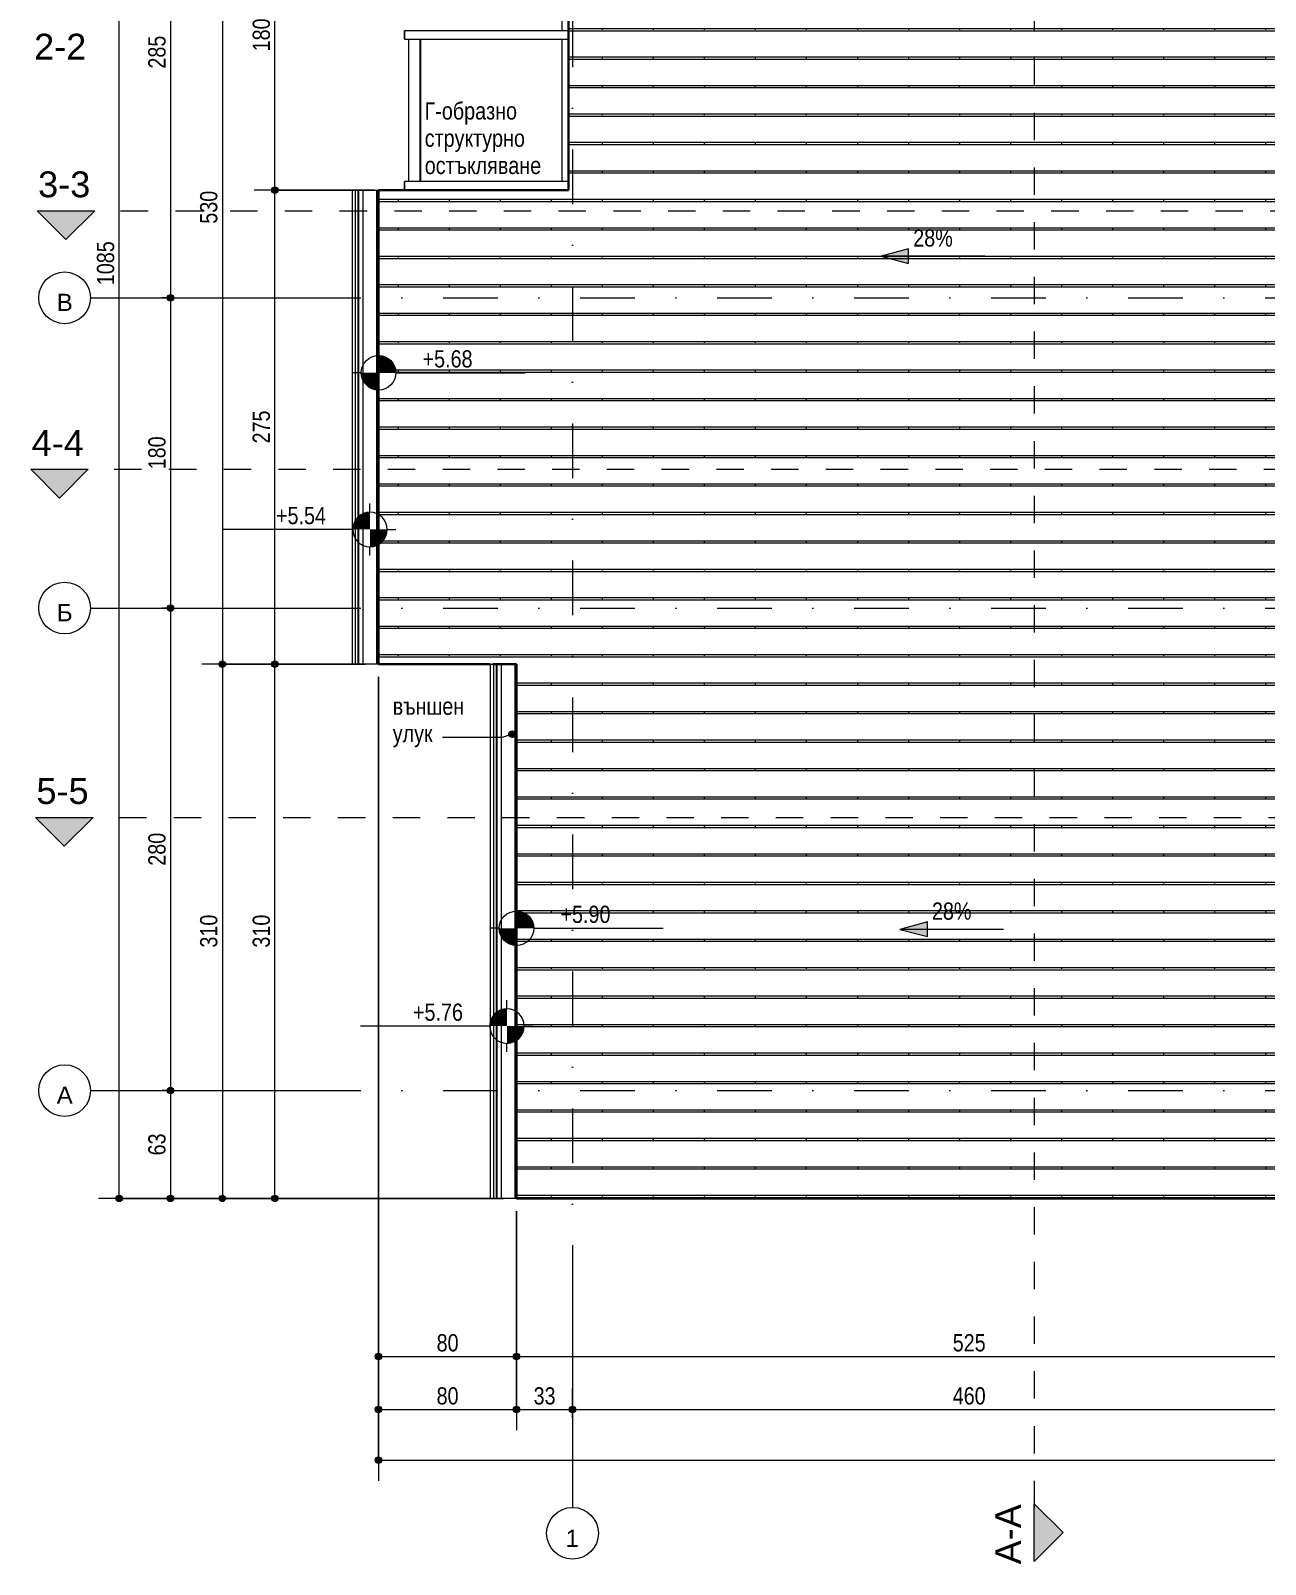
# Model space of a CAD drawing. Header units: centimetres. Extents: x -78 to 2009, y -1469 to 312.
# Drawn here: x -78 to 638, y -1469 to -579 of the extents above; entities that cross this region are included whole.
import ezdxf

# ---------------------------------------------------------------- set-up
doc = ezdxf.new("R2010")
doc.units = ezdxf.units.CM
doc.linetypes.add('Dash', pattern=[31.75, 15.875, -15.875])
doc.linetypes.add('Dash dot', pattern=[79.375, 31.75, -23.8125, 0, -23.8125])
for name, color, linetype, lineweight in [('A-ANNO-DIMS', 7, 'Continuous', 9), ('A-ANNO-DIMS-50', 7, 'Continuous', 9), ('A-ANNO-NOTE', 7, 'Continuous', 9), ('A-DETL-MBND', 7, 'Continuous', 9), ('A-ROOF', 7, 'Continuous', 9), ('A-ROOF-OTLN', 7, 'Continuous', 9), ('A-ROOF-PATT', 7, 'Continuous', 9), ('G-ANNO-DIMS', 7, 'Continuous', 9), ('G-ANNO-SYMB', 7, 'Continuous', 9), ('G-ANNO-TEXT', 7, 'Continuous', 9), ('S-GRID', 7, 'Continuous', 9), ('S-GRID-IDEN', 7, 'Continuous', 9)]:
    doc.layers.add(name, color=color, linetype=linetype, lineweight=lineweight)
doc.styles.add('Arial', font='arial.ttf', dxfattribs={"height": 10})
doc.styles.add('Arial Narrow', font='ARIALN.TTF', dxfattribs={"height": 10})
doc.styles.add('Arial Narrow_2', font='ARIALN.TTF', dxfattribs={"height": 10})
doc.styles.add('Arial_1', font='arial.ttf', dxfattribs={"height": 15})
doc.dimstyles.new('TEC_DIM', dxfattribs={"dimscale": 30.48, "dimtxt": 10.23431, "dimasz": 0.492126, "dimexe": 0.393701, "dimexo": 0.246063, "dimgap": 0, "dimtad": 1, "dimdec": 0, "dimzin": 0, "dimdsep": 46, "dimtxsty": 'Arial Narrow', "dimblk1": 'DOTSMALL', "dimblk2": 'DOTSMALL', "dimsah": 1, "dimcen": 0.09, "dimazin": 0, "dimtfac": 1, "dimtdec": 4, "dimtix": 1, "dimtmove": 0, "dimatfit": 3, "dimfxl": 0, "dimtvp": 1, "dimtolj": 1, "dimtzin": 0, "dimarcsym": 0})

# ---------------------------------------------------------------- blocks, each defined once
blk = doc.blocks.new('System Panel - Glazed-2432545-ПОКРИВ')
at = {"layer": 'A-DETL-MBND'}
blk.add_line((148.43, -584.09), (148.43, -666.59), dxfattribs=at)
blk = doc.blocks.new('Rectangular Mullion - TEC_DOGRAMA_TERASI_EX-2432543-ПОКРИВ')
at = {"layer": 'A-DETL-MBND'}
for p, q in [((230.49, -584.09), (234.26, -584.09)), ((230.49, -584.09), (230.49, -666.59)), ((234.26, -666.59), (230.49, -666.59))]:
    blk.add_line(p, q, dxfattribs=at)
blk = doc.blocks.new('Rectangular Mullion - TEC_DOGRAMA_TERASI_EX-2432685-ПОКРИВ')
at = {"layer": 'A-DETL-MBND'}
for p, q in [((139.14, -666.59), (139.14, -671.59)), ((234.26, -666.59), (139.14, -666.59))]:
    blk.add_line(p, q, dxfattribs=at)
blk = doc.blocks.new('Rectangular Mullion - TEC_DOGRAMA_TERASI_EX-2432687-ПОКРИВ')
at = {"layer": 'A-DETL-MBND'}
blk.add_line((0, 5), (-5, 5), dxfattribs=at)
blk = doc.blocks.new('L Corner Mullion - L Mullion 1-2432686-ПОКРИВ')
at = {"layer": 'A-DETL-MBND'}
for p, q in [((141.64, -666.59), (141.64, -584.09)), ((148.29, -666.59), (148.29, -584.09))]:
    blk.add_line(p, q, dxfattribs=at)
blk = doc.blocks.new('Rectangular Mullion - TEC_DOGRAMA_TERASI_INT-2432672-ПОКРИВ')
at = {"layer": 'A-DETL-MBND'}
for p, q in [((234.26, -579.09), (139.14, -579.09)), ((139.14, -579.09), (139.14, -584.09)), ((139.14, -584.09), (234.26, -584.09))]:
    blk.add_line(p, q, dxfattribs=at)
blk = doc.blocks.new('Rectangular Mullion - TEC_DOGRAMA_TERASI_INT-2432662-ПОКРИВ')
at = {"layer": 'A-DETL-MBND'}
blk.add_line((-2.5, 5), (2.5, 5), dxfattribs=at)
blk = doc.blocks.new('Grid - TEC_GRID_CIRCLE-145857-ПОКРИВ')
at = {"layer": 'S-GRID-IDEN'}
blk.add_circle((0, 0), 0.3, dxfattribs=at)
blk = doc.blocks.new('Section - TEC_SECTION-13048-ПОКРИВ')
at = {"layer": 'G-ANNO-SYMB'}
blk.add_hatch(color=256, dxfattribs=at).paths.add_polyline_path([(0, 0.334), (0.334, 0), (-0.334, 0)])
for p, q in [((0, 0.334), (-0.334, 0)), ((0.334, 0), (0, 0.334)), ((-0.334, 0), (0.334, 0))]:
    blk.add_line(p, q, dxfattribs=at)
blk = doc.blocks.new('Spot Elevations - PLAN - PROJECT-149572-ПОКРИВ')
at = {"layer": 'A-ANNO-NOTE'}
h = blk.add_hatch(color=256, dxfattribs=at)
edge = h.paths.add_edge_path()
edge.add_line((0, 0), (0, 0.2))
edge.add_arc((0, 0), 0.2, 0, 90, ccw=False)
edge.add_line((0.2, 0), (0, 0))
h = blk.add_hatch(color=256, dxfattribs=at)
edge = h.paths.add_edge_path()
edge.add_line((0, 0), (0, -0.2))
edge.add_arc((0, 0), 0.2, 180, 270, ccw=False)
edge.add_line((-0.2, 0), (0, 0))
for p, q in [((0, 0.2), (0, 0.3)), ((-0.2, 0), (-0.3, 0)), ((0.2, 0), (1.7, 0)), ((0, -0.3), (0, -0.2))]:
    blk.add_line(p, q, dxfattribs=at)
blk.add_circle((0, 0), 0.2, dxfattribs=at)
blk = doc.blocks.new('DIMBLOCK28-ПОКРИВ')
at = {"layer": 'A-ANNO-DIMS-50', "transparency": 16777216}
h = blk.add_hatch(color=256, dxfattribs=at)
edge = h.paths.add_edge_path()
edge.add_arc((124.14, -1379.1), 1.88, 0, 360)
h = blk.add_hatch(color=256, dxfattribs=at)
edge = h.paths.add_edge_path()
edge.add_arc((204.14, -1379.1), 1.88, 0, 360)
for p, q in [((124.14, -954.09), (124.14, -1391.1)), ((124.14, -1379.1), (124.14, -954.09)), ((204.14, -1264.09), (204.14, -1391.1)), ((204.14, -1379.1), (204.14, -1264.09)), ((124.14, -1379.1), (204.14, -1379.1))]:
    blk.add_line(p, q, dxfattribs=at)
for centre in [(124.14, -1379.1), (204.14, -1379.1)]:
    blk.add_circle(centre, 1.88, dxfattribs=at)
at = {"layer": 'A-ANNO-DIMS-50', "color": 0, "transparency": 16777216, "insert": (157.81, -1366.17), "char_height": 10, "width": 15.2053, "attachment_point": 1, "line_spacing_factor": 0.974696, "style": 'Arial Narrow'}
blk.add_mtext('80', dxfattribs=at)
blk = doc.blocks.new('_DotSmall')
at = {"color": 0, "linetype": 'ByBlock', "const_width": 0.5}
blk.add_lwpolyline([(-0.0625, 0, 1), (0.0625, 0, 1)], format="xyb", close=True, dxfattribs=at)
blk = doc.blocks.new('DIMBLOCK29-ПОКРИВ')
at = {"layer": 'A-ANNO-DIMS-50', "transparency": 16777216}
h = blk.add_hatch(color=256, dxfattribs=at)
edge = h.paths.add_edge_path()
edge.add_arc((204.14, -1379.1), 1.88, 0, 360)
h = blk.add_hatch(color=256, dxfattribs=at)
edge = h.paths.add_edge_path()
edge.add_arc((236.64, -1379.1), 1.88, 0, 360)
for p, q in [((204.14, -1264.09), (204.14, -1391.1)), ((204.14, -1379.1), (204.14, -1264.09)), ((236.64, -1383.95), (236.64, -1367.1)), ((204.14, -1379.1), (236.64, -1379.1)), ((236.64, -1379.1), (236.64, -1383.95))]:
    blk.add_line(p, q, dxfattribs=at)
for centre in [(204.14, -1379.1), (236.64, -1379.1)]:
    blk.add_circle(centre, 1.88, dxfattribs=at)
at = {"layer": 'A-ANNO-DIMS-50', "color": 0, "transparency": 16777216, "insert": (214.06, -1366.17), "char_height": 10, "width": 15.2053, "attachment_point": 1, "line_spacing_factor": 0.974696, "style": 'Arial Narrow'}
blk.add_mtext('33', dxfattribs=at)
blk = doc.blocks.new('DIMBLOCK30-ПОКРИВ')
at = {"layer": 'A-ANNO-DIMS-50', "transparency": 16777216}
h = blk.add_hatch(color=256, dxfattribs=at)
edge = h.paths.add_edge_path()
edge.add_arc((236.64, -1379.1), 1.88, 0, 360)
h = blk.add_hatch(color=256, dxfattribs=at)
edge = h.paths.add_edge_path()
edge.add_arc((696.64, -1379.1), 1.88, 0, 360)
for p, q in [((236.64, -1383.95), (236.64, -1367.1)), ((696.64, -1383.95), (696.64, -1367.1)), ((236.64, -1379.1), (696.64, -1379.1)), ((236.64, -1379.1), (236.64, -1383.95)), ((696.64, -1379.1), (696.64, -1383.95))]:
    blk.add_line(p, q, dxfattribs=at)
for centre in [(236.64, -1379.1), (696.64, -1379.1)]:
    blk.add_circle(centre, 1.88, dxfattribs=at)
at = {"layer": 'A-ANNO-DIMS-50', "color": 0, "transparency": 16777216, "insert": (457.14, -1366.17), "char_height": 10, "width": 22.8079, "attachment_point": 1, "line_spacing_factor": 0.974696, "style": 'Arial Narrow'}
blk.add_mtext('460', dxfattribs=at)
blk = doc.blocks.new('DIMBLOCK37-ПОКРИВ')
at = {"layer": 'A-ANNO-DIMS-50', "transparency": 16777216}
h = blk.add_hatch(color=256, dxfattribs=at)
edge = h.paths.add_edge_path()
edge.add_arc((3.5, -449.09), 1.88, 0, 360)
h = blk.add_hatch(color=256, dxfattribs=at)
edge = h.paths.add_edge_path()
edge.add_arc((3.5, -734.09), 1.88, 0, 360)
for p, q in [((-1.35, -449.09), (15.5, -449.09)), ((3.5, -449.09), (-1.35, -449.09)), ((3.5, -449.09), (3.5, -734.09)), ((-1.35, -734.09), (15.5, -734.09)), ((3.5, -734.09), (-1.35, -734.09))]:
    blk.add_line(p, q, dxfattribs=at)
for centre in [(3.5, -449.09), (3.5, -734.09)]:
    blk.add_circle(centre, 1.88, dxfattribs=at)
at = {"layer": 'A-ANNO-DIMS-50', "color": 0, "transparency": 16777216, "insert": (-9.42, -601.09), "char_height": 10, "width": 22.8079, "attachment_point": 1, "rotation": 90, "line_spacing_factor": 0.974696, "style": 'Arial Narrow'}
blk.add_mtext('285', dxfattribs=at)
blk = doc.blocks.new('DIMBLOCK38-ПОКРИВ')
at = {"layer": 'A-ANNO-DIMS-50', "transparency": 16777216}
h = blk.add_hatch(color=256, dxfattribs=at)
edge = h.paths.add_edge_path()
edge.add_arc((3.5, -734.09), 1.88, 0, 360)
h = blk.add_hatch(color=256, dxfattribs=at)
edge = h.paths.add_edge_path()
edge.add_arc((3.5, -914.09), 1.88, 0, 360)
for p, q in [((-1.35, -734.09), (15.5, -734.09)), ((3.5, -734.09), (-1.35, -734.09)), ((3.5, -734.09), (3.5, -914.09)), ((-1.35, -914.09), (15.5, -914.09)), ((3.5, -914.09), (-1.35, -914.09))]:
    blk.add_line(p, q, dxfattribs=at)
for centre in [(3.5, -734.09), (3.5, -914.09)]:
    blk.add_circle(centre, 1.88, dxfattribs=at)
at = {"layer": 'A-ANNO-DIMS-50', "color": 0, "transparency": 16777216, "insert": (-9.42, -833.59), "char_height": 10, "width": 22.8079, "attachment_point": 1, "rotation": 90, "line_spacing_factor": 0.974696, "style": 'Arial Narrow'}
blk.add_mtext('180', dxfattribs=at)
blk = doc.blocks.new('DIMBLOCK39-ПОКРИВ')
at = {"layer": 'A-ANNO-DIMS-50', "transparency": 16777216}
h = blk.add_hatch(color=256, dxfattribs=at)
edge = h.paths.add_edge_path()
edge.add_arc((3.5, -914.09), 1.88, 0, 360)
h = blk.add_hatch(color=256, dxfattribs=at)
edge = h.paths.add_edge_path()
edge.add_arc((3.5, -1194.09), 1.88, 0, 360)
for p, q in [((-1.35, -914.09), (15.5, -914.09)), ((3.5, -914.09), (-1.35, -914.09)), ((3.5, -914.09), (3.5, -1194.09)), ((-1.35, -1194.09), (15.5, -1194.09)), ((3.5, -1194.09), (-1.35, -1194.09))]:
    blk.add_line(p, q, dxfattribs=at)
for centre in [(3.5, -914.09), (3.5, -1194.09)]:
    blk.add_circle(centre, 1.88, dxfattribs=at)
at = {"layer": 'A-ANNO-DIMS-50', "color": 0, "transparency": 16777216, "insert": (-9.42, -1063.59), "char_height": 10, "width": 22.8079, "attachment_point": 1, "rotation": 90, "line_spacing_factor": 0.974696, "style": 'Arial Narrow'}
blk.add_mtext('280', dxfattribs=at)
blk = doc.blocks.new('DIMBLOCK40-ПОКРИВ')
at = {"layer": 'A-ANNO-DIMS-50', "transparency": 16777216}
h = blk.add_hatch(color=256, dxfattribs=at)
edge = h.paths.add_edge_path()
edge.add_arc((3.5, -1194.09), 1.88, 0, 360)
h = blk.add_hatch(color=256, dxfattribs=at)
edge = h.paths.add_edge_path()
edge.add_arc((3.5, -1256.59), 1.88, 0, 360)
for p, q in [((-1.35, -1194.09), (15.5, -1194.09)), ((3.5, -1194.09), (-1.35, -1194.09)), ((3.5, -1194.09), (3.5, -1256.59)), ((196.64, -1256.59), (-8.5, -1256.59)), ((3.5, -1256.59), (196.64, -1256.59))]:
    blk.add_line(p, q, dxfattribs=at)
for centre in [(3.5, -1194.09), (3.5, -1256.59)]:
    blk.add_circle(centre, 1.88, dxfattribs=at)
at = {"layer": 'A-ANNO-DIMS-50', "color": 0, "transparency": 16777216, "insert": (-9.42, -1231.67), "char_height": 10, "width": 15.2053, "attachment_point": 1, "rotation": 90, "line_spacing_factor": 0.974696, "style": 'Arial Narrow'}
blk.add_mtext('63', dxfattribs=at)
blk = doc.blocks.new('DIMBLOCK41-ПОКРИВ')
at = {"layer": 'A-ANNO-DIMS-50', "transparency": 16777216}
h = blk.add_hatch(color=256, dxfattribs=at)
edge = h.paths.add_edge_path()
edge.add_arc((-26.27, -171.59), 1.88, 0, 360)
h = blk.add_hatch(color=256, dxfattribs=at)
edge = h.paths.add_edge_path()
edge.add_arc((-26.27, -1256.59), 1.88, 0, 360)
for p, q in [((196.64, -171.59), (-38.27, -171.59)), ((-26.27, -1256.59), (-26.27, -171.59)), ((-26.27, -171.59), (196.64, -171.59)), ((196.64, -1256.59), (-38.27, -1256.59)), ((-26.27, -1256.59), (196.64, -1256.59))]:
    blk.add_line(p, q, dxfattribs=at)
for centre in [(-26.27, -171.59), (-26.27, -1256.59)]:
    blk.add_circle(centre, 1.88, dxfattribs=at)
at = {"layer": 'A-ANNO-DIMS-50', "color": 0, "transparency": 16777216, "insert": (-39.2, -726.76), "char_height": 10, "width": 30.4105, "attachment_point": 1, "rotation": 90, "line_spacing_factor": 0.974696, "style": 'Arial Narrow'}
blk.add_mtext('1085', dxfattribs=at)
blk = doc.blocks.new('DIMBLOCK45-ПОКРИВ')
at = {"layer": 'A-ANNO-DIMS-50', "transparency": 16777216}
h = blk.add_hatch(color=256, dxfattribs=at)
edge = h.paths.add_edge_path()
edge.add_arc((33.56, -416.59), 1.88, 0, 360)
h = blk.add_hatch(color=256, dxfattribs=at)
edge = h.paths.add_edge_path()
edge.add_arc((33.56, -946.59), 1.88, 0, 360)
for p, q in [((116.64, -416.59), (21.56, -416.59)), ((33.56, -416.59), (33.56, -946.59)), ((33.56, -416.59), (116.64, -416.59)), ((116.64, -946.59), (21.56, -946.59)), ((33.56, -946.59), (116.64, -946.59))]:
    blk.add_line(p, q, dxfattribs=at)
for centre in [(33.56, -416.59), (33.56, -946.59)]:
    blk.add_circle(centre, 1.88, dxfattribs=at)
at = {"layer": 'A-ANNO-DIMS-50', "color": 0, "transparency": 16777216, "insert": (20.63, -691.09), "char_height": 10, "width": 22.8079, "attachment_point": 1, "rotation": 90, "line_spacing_factor": 0.974696, "style": 'Arial Narrow'}
blk.add_mtext('530', dxfattribs=at)
blk = doc.blocks.new('DIMBLOCK46-ПОКРИВ')
at = {"layer": 'A-ANNO-DIMS-50', "transparency": 16777216}
h = blk.add_hatch(color=256, dxfattribs=at)
edge = h.paths.add_edge_path()
edge.add_arc((33.56, -946.59), 1.88, 0, 360)
h = blk.add_hatch(color=256, dxfattribs=at)
edge = h.paths.add_edge_path()
edge.add_arc((33.56, -1256.59), 1.88, 0, 360)
for p, q in [((116.64, -946.59), (21.56, -946.59)), ((33.56, -946.59), (33.56, -1256.59)), ((33.56, -946.59), (116.64, -946.59)), ((196.64, -1256.59), (21.56, -1256.59)), ((33.56, -1256.59), (196.64, -1256.59))]:
    blk.add_line(p, q, dxfattribs=at)
for centre in [(33.56, -946.59), (33.56, -1256.59)]:
    blk.add_circle(centre, 1.88, dxfattribs=at)
at = {"layer": 'A-ANNO-DIMS-50', "color": 0, "transparency": 16777216, "insert": (20.63, -1111.09), "char_height": 10, "width": 22.8079, "attachment_point": 1, "rotation": 90, "line_spacing_factor": 0.974696, "style": 'Arial Narrow'}
blk.add_mtext('310', dxfattribs=at)
blk = doc.blocks.new('DIMBLOCK47-ПОКРИВ')
at = {"layer": 'A-ANNO-DIMS-50', "transparency": 16777216}
h = blk.add_hatch(color=256, dxfattribs=at)
edge = h.paths.add_edge_path()
edge.add_arc((64.05, -946.59), 1.88, 0, 360)
h = blk.add_hatch(color=256, dxfattribs=at)
edge = h.paths.add_edge_path()
edge.add_arc((64.05, -1256.59), 1.87, 0, 360)
for p, q in [((116.64, -946.59), (52.05, -946.59)), ((64.05, -1256.59), (64.05, -946.59)), ((64.05, -946.59), (116.64, -946.59)), ((196.64, -1256.59), (52.05, -1256.59)), ((64.05, -1256.59), (196.64, -1256.59))]:
    blk.add_line(p, q, dxfattribs=at)
for centre, radius in [((64.05, -946.59), 1.88), ((64.05, -1256.59), 1.87)]:
    blk.add_circle(centre, radius, dxfattribs=at)
at = {"layer": 'A-ANNO-DIMS-50', "color": 0, "transparency": 16777216, "insert": (51.13, -1111.09), "char_height": 10, "width": 22.8079, "attachment_point": 1, "rotation": 90, "line_spacing_factor": 0.974696, "style": 'Arial Narrow'}
blk.add_mtext('310', dxfattribs=at)
blk = doc.blocks.new('DIMBLOCK48-ПОКРИВ')
at = {"layer": 'A-ANNO-DIMS-50', "transparency": 16777216}
h = blk.add_hatch(color=256, dxfattribs=at)
edge = h.paths.add_edge_path()
edge.add_arc((64.05, -671.59), 1.88, 0, 360)
h = blk.add_hatch(color=256, dxfattribs=at)
edge = h.paths.add_edge_path()
edge.add_arc((64.05, -946.59), 1.88, 0, 360)
for p, q in [((121.64, -671.59), (52.05, -671.59)), ((64.05, -946.59), (64.05, -671.59)), ((64.05, -671.59), (121.64, -671.59)), ((116.64, -946.59), (52.05, -946.59)), ((64.05, -946.59), (116.64, -946.59))]:
    blk.add_line(p, q, dxfattribs=at)
for centre in [(64.05, -671.59), (64.05, -946.59)]:
    blk.add_circle(centre, 1.88, dxfattribs=at)
at = {"layer": 'A-ANNO-DIMS-50', "color": 0, "transparency": 16777216, "insert": (51.13, -818.59), "char_height": 10, "width": 22.8079, "attachment_point": 1, "rotation": 90, "line_spacing_factor": 0.974696, "style": 'Arial Narrow'}
blk.add_mtext('275', dxfattribs=at)
blk = doc.blocks.new('DIMBLOCK49-ПОКРИВ')
at = {"layer": 'A-ANNO-DIMS-50', "transparency": 16777216}
h = blk.add_hatch(color=256, dxfattribs=at)
edge = h.paths.add_edge_path()
edge.add_arc((64.05, -491.59), 1.88, 0, 360)
h = blk.add_hatch(color=256, dxfattribs=at)
edge = h.paths.add_edge_path()
edge.add_arc((64.05, -671.59), 1.88, 0, 360)
for p, q in [((121.64, -491.59), (52.05, -491.59)), ((64.05, -671.59), (64.05, -491.59)), ((64.05, -491.59), (121.64, -491.59)), ((121.64, -671.59), (52.05, -671.59)), ((64.05, -671.59), (121.64, -671.59))]:
    blk.add_line(p, q, dxfattribs=at)
for centre in [(64.05, -491.59), (64.05, -671.59)]:
    blk.add_circle(centre, 1.88, dxfattribs=at)
at = {"layer": 'A-ANNO-DIMS-50', "color": 0, "transparency": 16777216, "insert": (51.13, -591.09), "char_height": 10, "width": 22.8079, "attachment_point": 1, "rotation": 90, "line_spacing_factor": 0.974696, "style": 'Arial Narrow'}
blk.add_mtext('180', dxfattribs=at)
blk = doc.blocks.new('DIMBLOCK53-ПОКРИВ')
at = {"layer": 'A-ANNO-DIMS-50', "transparency": 16777216}
h = blk.add_hatch(color=256, dxfattribs=at)
edge = h.paths.add_edge_path()
edge.add_arc((124.14, -1408.48), 1.88, 0, 360)
h = blk.add_hatch(color=256, dxfattribs=at)
edge = h.paths.add_edge_path()
edge.add_arc((1804.14, -1408.48), 1.88, 0, 360)
for p, q in [((1804.14, -774.09), (1804.14, -1420.48)), ((1804.14, -1408.48), (1804.14, -774.09)), ((124.14, -954.09), (124.14, -1420.48)), ((124.14, -1408.48), (124.14, -954.09)), ((124.14, -1408.48), (1804.14, -1408.48))]:
    blk.add_line(p, q, dxfattribs=at)
for centre in [(124.14, -1408.48), (1804.14, -1408.48)]:
    blk.add_circle(centre, 1.88, dxfattribs=at)
at = {"layer": 'A-ANNO-DIMS-50', "color": 0, "transparency": 16777216, "insert": (951.47, -1395.55), "char_height": 10, "width": 30.4105, "attachment_point": 1, "line_spacing_factor": 0.974696, "style": 'Arial Narrow'}
blk.add_mtext('1680', dxfattribs=at)
blk = doc.blocks.new('DIMBLOCK54-ПОКРИВ')
at = {"layer": 'A-ANNO-DIMS-50', "transparency": 16777216}
h = blk.add_hatch(color=256, dxfattribs=at)
edge = h.paths.add_edge_path()
edge.add_arc((124.14, -1348.3), 1.88, 0, 360)
h = blk.add_hatch(color=256, dxfattribs=at)
edge = h.paths.add_edge_path()
edge.add_arc((204.14, -1348.3), 1.88, 0, 360)
for p, q in [((124.14, -954.09), (124.14, -1360.3)), ((124.14, -1348.3), (124.14, -954.09)), ((204.14, -1264.09), (204.14, -1360.3)), ((204.14, -1348.3), (204.14, -1264.09)), ((124.14, -1348.3), (204.14, -1348.3))]:
    blk.add_line(p, q, dxfattribs=at)
for centre in [(124.14, -1348.3), (204.14, -1348.3)]:
    blk.add_circle(centre, 1.88, dxfattribs=at)
at = {"layer": 'A-ANNO-DIMS-50', "color": 0, "transparency": 16777216, "insert": (157.81, -1335.38), "char_height": 10, "width": 15.2053, "attachment_point": 1, "line_spacing_factor": 0.974696, "style": 'Arial Narrow'}
blk.add_mtext('80', dxfattribs=at)
blk = doc.blocks.new('DIMBLOCK55-ПОКРИВ')
at = {"layer": 'A-ANNO-DIMS-50', "transparency": 16777216}
h = blk.add_hatch(color=256, dxfattribs=at)
edge = h.paths.add_edge_path()
edge.add_arc((204.14, -1348.3), 1.88, 0, 360)
h = blk.add_hatch(color=256, dxfattribs=at)
edge = h.paths.add_edge_path()
edge.add_arc((729.14, -1348.3), 1.88, 0, 360)
for p, q in [((204.14, -1264.09), (204.14, -1360.3)), ((204.14, -1348.3), (204.14, -1264.09)), ((729.14, -1264.09), (729.14, -1360.3)), ((729.14, -1348.3), (729.14, -1264.09)), ((204.14, -1348.3), (729.14, -1348.3))]:
    blk.add_line(p, q, dxfattribs=at)
for centre in [(204.14, -1348.3), (729.14, -1348.3)]:
    blk.add_circle(centre, 1.88, dxfattribs=at)
at = {"layer": 'A-ANNO-DIMS-50', "color": 0, "transparency": 16777216, "insert": (457.14, -1335.38), "char_height": 10, "width": 22.8079, "attachment_point": 1, "line_spacing_factor": 0.974696, "style": 'Arial Narrow'}
blk.add_mtext('525', dxfattribs=at)

msp = doc.modelspace()

# ---------------------------------------------------------------- hatches: boundary and pattern name
at = {"layer": 'A-ROOF-PATT', "true_color": 0x8b8b8b}
h = msp.add_hatch(dxfattribs=at)
h.set_pattern_fill('FP1_2', color=252, style=0, pattern_type=2)
h.set_pattern_definition([(270, (17.11, -16.51), (29.592, -16.51), [0.8382, -15.672]), (0, (17.109, 0), (29.592, 16.51), [29.592, 0]), (0, (17.109, -1.27), (29.592, 16.51), [29.592, 0])])
h.paths.add_polyline_path([(204.14, -1256.59), (729.14, -1256.59), (729.14, -171.59), (204.14, -171.59), (204.14, -416.59), (124.14, -416.59), (124.14, -491.59), (234.26, -491.59), (234.26, -671.59), (124.14, -671.59), (124.14, -946.59), (204.14, -946.59), (204.14, -1196.87)])
at = {"layer": 'G-ANNO-DIMS'}
for points in [[(415.71, -709.93), (431.58, -714.18), (431.58, -705.68)], [(426.56, -1100.5), (442.43, -1104.75), (442.43, -1096.24)]]:
    msp.add_hatch(color=256, dxfattribs=at).paths.add_polyline_path(points)
at = {"layer": 'G-ANNO-TEXT'}
h = msp.add_hatch(color=256, dxfattribs=at)
edge = h.paths.add_edge_path()
edge.add_arc((201.57, -987.26), 1.88, 0, 360)

# ---------------------------------------------------------------- linework, layer by layer
at = {"layer": 'A-ROOF', "lineweight": 30}
for p, q in [((234.26, -491.59), (234.26, -671.59)), ((234.26, -671.59), (124.14, -671.59)), ((124.14, -671.59), (124.14, -946.59)), ((188.91, -946.59), (124.14, -946.59)), ((204.14, -946.59), (190.41, -946.59)), ((204.14, -1256.59), (204.14, -946.59)), ((729.14, -1256.59), (204.14, -1256.59))]:
    msp.add_line(p, q, dxfattribs=at)
at = {"layer": 'A-ROOF-OTLN'}
for p, q in [((108.9, -671.59), (108.9, -946.59)), ((108.9, -671.59), (110.86, -671.59)), ((110.86, -946.59), (110.86, -671.59)), ((110.87, -671.59), (124.14, -671.59)), ((112.3, -946.59), (112.3, -671.59)), ((112.8, -946.59), (112.8, -671.59)), ((115.3, -946.59), (115.3, -671.59)), ((123.14, -946.59), (123.14, -671.59)), ((110.86, -946.59), (108.9, -946.59)), ((124.14, -946.59), (110.87, -946.59)), ((188.9, -946.59), (188.9, -1256.59)), ((188.91, -946.59), (190.41, -946.59)), ((190.86, -946.59), (190.86, -1256.59)), ((192.3, -946.59), (192.3, -1256.59)), ((192.8, -946.59), (192.8, -1256.59)), ((195.3, -946.59), (195.3, -1256.59)), ((203.14, -946.59), (203.14, -1256.59)), ((190.86, -1256.59), (188.9, -1256.59)), ((204.14, -1256.59), (190.87, -1256.59))]:
    msp.add_line(p, q, dxfattribs=at)
at = {"layer": 'G-ANNO-DIMS'}
for p, q in [((431.58, -705.68), (415.71, -709.93)), ((415.71, -709.93), (431.58, -714.18)), ((475.71, -709.93), (415.71, -709.93)), ((431.58, -714.18), (431.58, -705.68)), ((442.43, -1096.24), (426.56, -1100.5)), ((426.56, -1100.5), (442.43, -1104.75)), ((486.56, -1100.5), (426.56, -1100.5)), ((442.43, -1104.75), (442.43, -1096.24))]:
    msp.add_line(p, q, dxfattribs=at)
at = {"layer": 'G-ANNO-SYMB', "linetype": 'Dash', "lineweight": 18}
for p, q in [((504.45, 294.08), (504.45, -1450.53)), ((-57.18, -683.55), (1988.27, -683.55)), ((-60.91, -833.55), (1988.27, -833.55)), ((-58.13, -1035.55), (697.27, -1035.55))]:
    msp.add_line(p, q, dxfattribs=at)
at = {"layer": 'G-ANNO-TEXT'}
for p, q in [((201.57, -987.26), (195.83, -989.25)), ((195.83, -989.25), (161.19, -989.25))]:
    msp.add_line(p, q, dxfattribs=at)
msp.add_circle((201.57, -987.26), 1.88, dxfattribs=at)
at = {"layer": 'S-GRID', "color": 1, "linetype": 'Dash dot', "lineweight": 18, "true_color": 0xff0000}
for p, q in [((236.64, 146.72), (236.64, -1310.92)), ((82.05, -734.09), (1840.98, -734.09)), ((82.05, -914.09), (1840.98, -914.09)), ((82.05, -1194.09), (1840.98, -1194.09))]:
    msp.add_line(p, q, dxfattribs=at)
at = {"layer": 'S-GRID', "color": 1, "lineweight": 18, "true_color": 0xff0000}
for p, q in [((-42.95, -734.09), (82.05, -734.09)), ((-42.95, -914.09), (82.05, -914.09)), ((-42.95, -1194.09), (82.05, -1194.09)), ((236.64, -1310.92), (236.64, -1435.92))]:
    msp.add_line(p, q, dxfattribs=at)

# ---------------------------------------------------------------- block references
at = {"layer": 'A-DETL-MBND'}
for name, p in [('Rectangular Mullion - TEC_DOGRAMA_TERASI_EX-2432543-ПОКРИВ', (0, 87.5)), ('Rectangular Mullion - TEC_DOGRAMA_TERASI_INT-2432672-ПОКРИВ', (0, 0)), ('L Corner Mullion - L Mullion 1-2432686-ПОКРИВ', (0, 0)), ('System Panel - Glazed-2432545-ПОКРИВ', (0, 0)), ('Rectangular Mullion - TEC_DOGRAMA_TERASI_EX-2432543-ПОКРИВ', (0, 0)), ('Rectangular Mullion - TEC_DOGRAMA_TERASI_EX-2432685-ПОКРИВ', (0, 0))]:
    msp.add_blockref(name, p, dxfattribs=at)
at = {"layer": 'A-DETL-MBND', "rotation": 90.00000000000445}
msp.add_blockref('Rectangular Mullion - TEC_DOGRAMA_TERASI_INT-2432662-ПОКРИВ', (144.14, -581.59), dxfattribs=at)
at = {"layer": 'A-DETL-MBND', "extrusion": (0, 0, -1), "rotation": 269.9999999999955}
msp.add_blockref('Rectangular Mullion - TEC_DOGRAMA_TERASI_EX-2432687-ПОКРИВ', (-144.14, -671.59), dxfattribs=at)
at = {"layer": 'G-ANNO-DIMS', "xscale": 49.99999999999998, "yscale": 49.99999999999998, "zscale": 49.99999999999998}
for p in [(124.14, -777.59), (204.14, -1099.87)]:
    msp.add_blockref('Spot Elevations - PLAN - PROJECT-149572-ПОКРИВ', p, dxfattribs=at)
at = {"layer": 'G-ANNO-DIMS', "extrusion": (0, 0, -1), "xscale": 49.99999999999998, "yscale": 49.99999999999998, "zscale": 49.99999999999998}
for p in [(-119.14, -868.5), (-198.58, -1156.64)]:
    msp.add_blockref('Spot Elevations - PLAN - PROJECT-149572-ПОКРИВ', p, dxfattribs=at)
at = {"layer": 'G-ANNO-SYMB', "extrusion": (0, 0, -1), "xscale": 49.99999999999998, "yscale": 49.99999999999998, "zscale": 49.99999999999998}
for p, rotation in [((57.18, -683.55), 180), ((60.91, -833.55), 180), ((58.13, -1035.55), 180), ((-504.45, -1450.53), 90.00000000000053)]:
    msp.add_blockref('Section - TEC_SECTION-13048-ПОКРИВ', p, dxfattribs=dict(at, rotation=rotation))
at = {"layer": 'S-GRID-IDEN', "xscale": 49.99999999999998, "yscale": 49.99999999999998, "zscale": 49.99999999999998}
for p, rotation in [((-57.95, -734.09), 269.9999999999994), ((-57.95, -914.09), 269.9999999999994), ((-57.95, -1194.09), 269.9999999999994), ((236.64, -1450.92), 180)]:
    msp.add_blockref('Grid - TEC_GRID_CIRCLE-145857-ПОКРИВ', p, dxfattribs=dict(at, rotation=rotation))

# ---------------------------------------------------------------- texts
at = {"layer": 'G-ANNO-DIMS', "char_height": 10, "attachment_point": 1, "line_spacing_factor": 0.974696, "style": 'Arial Narrow'}
for s, insert, width in [('28%', (434.24, -694.34), 27.5081), ('+5.68', (149.66, -764.5), 34.7536), ('+5.54', (64.66, -855.42), 34.7536), ('28%', (445.1, -1084.91), 27.5081), ('+5.90', (229.66, -1086.78), 34.7536), ('+5.76', (144.1, -1143.56), 34.7536)]:
    msp.add_mtext(s, dxfattribs=dict(at, insert=insert, width=width))
at = {"layer": 'G-ANNO-SYMB', "char_height": 15, "width": 31.1, "attachment_point": 5, "line_spacing_factor": 0.936439, "style": 'Arial_1'}
for s, insert in [('\\pt60,120,180,240,300,360,420,480,540,600,660,720,780,840,900,960,1020,1080,1140,1200,1260,1320,1380,1440,1500,1560,1620,1680,1740,1800,1860,1920;2-2', (-60.49, -588.36)), ('\\pt60,120,180,240,300,360,420,480,540,600,660,720,780,840,900,960,1020,1080,1140,1200,1260,1320,1380,1440,1500,1560,1620,1680,1740,1800,1860,1920;3-3', (-58.18, -668.36)), ('\\pt60,120,180,240,300,360,420,480,540,600,660,720,780,840,900,960,1020,1080,1140,1200,1260,1320,1380,1440,1500,1560,1620,1680,1740,1800,1860,1920;4-4', (-61.91, -818.36)), ('\\pt60,120,180,240,300,360,420,480,540,600,660,720,780,840,900,960,1020,1080,1140,1200,1260,1320,1380,1440,1500,1560,1620,1680,1740,1800,1860,1920;5-5', (-59.13, -1020.36))]:
    msp.add_mtext(s, dxfattribs=dict(at, insert=insert))
at = {"layer": 'G-ANNO-SYMB', "insert": (489.27, -1451.5), "char_height": 15, "width": 35.7, "attachment_point": 5, "rotation": 90, "line_spacing_factor": 0.936439, "style": 'Arial_1'}
msp.add_mtext('\\pt60,120,180,240,300,360,420,480,540,600,660,720,780,840,900,960,1020,1080,1140,1200,1260,1320,1380,1440,1500,1560,1620,1680,1740,1800,1860,1920;A-A', dxfattribs=at)
at = {"layer": 'G-ANNO-TEXT', "char_height": 10, "attachment_point": 1, "line_spacing_factor": 0.949189, "style": 'Arial Narrow_2'}
for s, insert, width in [('\\pt15,30,45,60,75,90,105,120,135,150,165,180,195,210,225,240,255,270,285,300,315,330,345,360,375,390,405,420,435,450,465,480;{\\fArial Narrow|b0|i0|c204|p34;Г}-{\\fArial Narrow|b0|i0|c204|p34;образно структурно остъкляване}', (150.92, -620.64), 86.35), ('\\pt15,30,45,60,75,90,105,120,135,150,165,180,195,210,225,240,255,270,285,300,315,330,345,360,375,390,405,420,435,450,465,480;{\\fArial Narrow|b0|i0|c204|p34;външен улук}', (132.37, -966.04), 58.55)]:
    msp.add_mtext(s, dxfattribs=dict(at, insert=insert, width=width))
at = {"layer": 'S-GRID-IDEN', "char_height": 10, "attachment_point": 5, "line_spacing_factor": 0.936439, "style": 'Arial'}
for s, insert, width in [('\\pt50,100,150,200,250,300,350,400,450,500,550,600,650,700,750,800,850,900,950,1000,1050,1100,1150,1200,1250,1300,1350,1400,1450,1500,1550,1600;{\\fArial|b0|i0|c204|p34;В}', (-57.86, -736.73), 9.9), ('\\pt50,100,150,200,250,300,350,400,450,500,550,600,650,700,750,800,850,900,950,1000,1050,1100,1150,1200,1250,1300,1350,1400,1450,1500,1550,1600;{\\fArial|b0|i0|c204|p34;Б}', (-57.86, -916.73), 9.6), ('\\pt50,100,150,200,250,300,350,400,450,500,550,600,650,700,750,800,850,900,950,1000,1050,1100,1150,1200,1250,1300,1350,1400,1450,1500,1550,1600;{\\fArial|b0|i0|c204|p34;А}', (-57.86, -1196.73), 9.9), ('\\pt50,100,150,200,250,300,350,400,450,500,550,600,650,700,750,800,850,900,950,1000,1050,1100,1150,1200,1250,1300,1350,1400,1450,1500,1550,1600;1', (236.5, -1453.83), 8.25)]:
    msp.add_mtext(s, dxfattribs=dict(at, insert=insert, width=width))

# ---------------------------------------------------------------- dimensions: what is measured, and where the dimension line sits
at = {"layer": 'A-ANNO-DIMS'}
for base, p1, p2, override, picture, middle in [((-26.27, -171.59), (204.14, -1256.59), (204.14, -171.59), {"dimpost": '<>', "dimfxl": 1085}, 'DIMBLOCK41-ПОКРИВ', (-31.38, -714.09)), ((33.56, -946.59), (124.14, -416.59), (124.14, -946.59), {"dimpost": '<>', "dimfxl": 530}, 'DIMBLOCK45-ПОКРИВ', (28.45, -681.59)), ((3.5, -734.09), (6.15, -449.09), (6.15, -734.09), {"dimpost": '<>', "dimfxl": 285}, 'DIMBLOCK37-ПОКРИВ', (-1.61, -591.59)), ((64.05, -491.59), (129.14, -671.59), (129.14, -491.59), {"dimpost": '<>', "dimfxl": 180}, 'DIMBLOCK49-ПОКРИВ', (58.95, -581.59)), ((64.05, -671.59), (124.14, -946.59), (129.14, -671.59), {"dimpost": '<>', "dimfxl": 275.045451}, 'DIMBLOCK48-ПОКРИВ', (58.95, -809.09)), ((3.5, -914.09), (6.15, -734.09), (6.15, -914.09), {"dimpost": '<>', "dimfxl": 180}, 'DIMBLOCK38-ПОКРИВ', (-1.61, -824.09)), ((3.5, -1194.09), (6.15, -914.09), (6.15, -1194.09), {"dimpost": '<>', "dimfxl": 280}, 'DIMBLOCK39-ПОКРИВ', (-1.61, -1054.09)), ((33.56, -1256.59), (124.14, -946.59), (204.14, -1256.59), {"dimpost": '<>', "dimfxl": 320.156212}, 'DIMBLOCK46-ПОКРИВ', (28.45, -1101.59)), ((64.05, -946.59), (204.14, -1256.59), (124.14, -946.59), {"dimpost": '<>', "dimfxl": 320.156212}, 'DIMBLOCK47-ПОКРИВ', (58.95, -1101.59)), ((3.49960851, -1256.58675573), (6.15125894, -1194.08675573), (204.14345791, -1256.58675573), {"dimpost": '<>', "dimfxl": 207.622641}, 'DIMBLOCK40-ПОКРИВ', (-1.60612139, -1225.33675573))]:
    dim = msp.add_linear_dim(base=base, p1=p1, p2=p2, angle=90, dimstyle='TEC_DIM', override=override, dxfattribs=at)
    dim.commit()
    dim.dimension.update_dxf_attribs({"geometry": picture, "text_midpoint": middle})
for base, p1, p2, override, picture, middle in [((1804.14, -1408.48), (124.14, -946.59), (1804.14, -766.59), {"dimpost": '<>', "dimfxl": 1689.615341}, 'DIMBLOCK53-ПОКРИВ', (964.14, -1403.37)), ((204.14, -1379.1), (124.14, -946.59), (204.14, -1256.59), {"dimpost": '<>', "dimfxl": 320.156212}, 'DIMBLOCK28-ПОКРИВ', (164.14, -1373.99)), ((204.14, -1348.3), (124.14, -946.59), (204.14, -1256.59), {"dimpost": '<>', "dimfxl": 320.156212}, 'DIMBLOCK54-ПОКРИВ', (164.14, -1343.2)), ((236.64345791, -1379.09903575), (204.14345791, -1256.58675573), (236.64345791, -1376.44738532), {"dimpost": '<>', "dimfxl": 124.188649}, 'DIMBLOCK29-ПОКРИВ', (220.39345791, -1373.99330584)), ((729.14, -1348.3), (204.14, -1256.59), (729.14, -1256.59), {"dimpost": '<>', "dimfxl": 525}, 'DIMBLOCK55-ПОКРИВ', (466.64, -1343.2)), ((696.64, -1379.1), (236.64, -1376.45), (696.64, -1376.45), {"dimpost": '<>', "dimfxl": 460}, 'DIMBLOCK30-ПОКРИВ', (466.64, -1373.99))]:
    dim = msp.add_linear_dim(base=base, p1=p1, p2=p2, dimstyle='TEC_DIM', override=override, dxfattribs=at)
    dim.commit()
    dim.dimension.update_dxf_attribs({"geometry": picture, "text_midpoint": middle})

doc.saveas('drawing.dxf')
